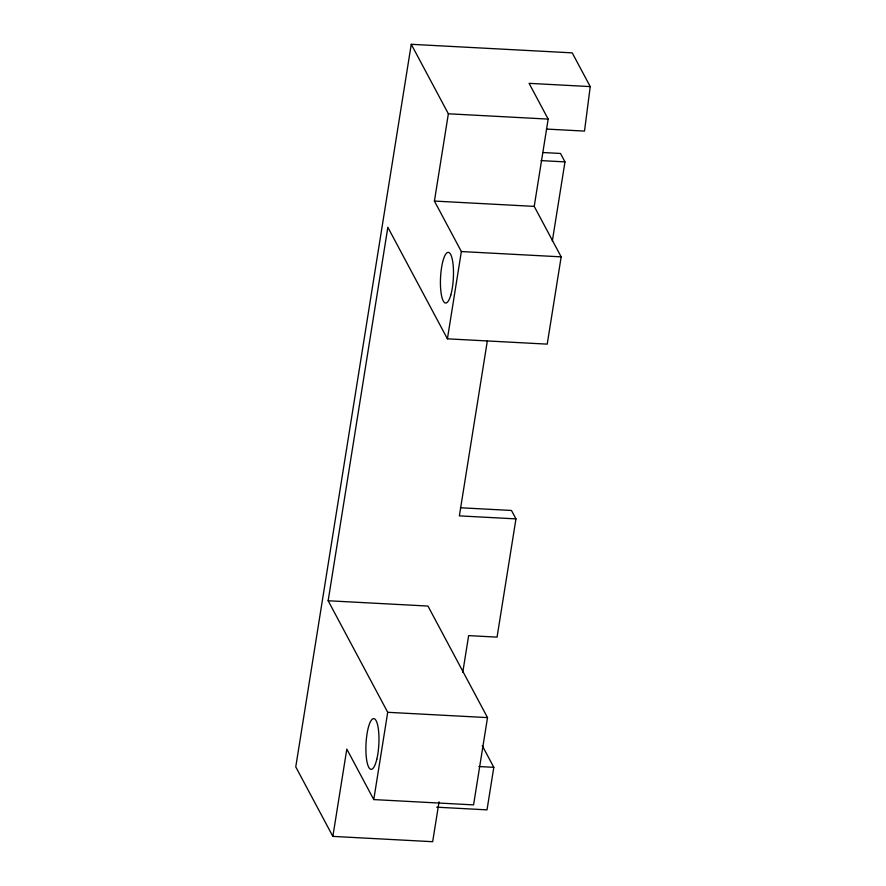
<?xml version="1.0" encoding="UTF-8"?>
<svg xmlns="http://www.w3.org/2000/svg" width="886" height="886" viewBox="0 0 886 886"><rect width="100%" height="100%" fill="white"/><g stroke="black" fill="none" stroke-linecap="round" stroke-linejoin="round"><path stroke-width="1.33" d="M439.046 801.83L432.667 841.7L332.859 836.395L295.758 766.899L411.259 44.3L572.223 52.861L590.242 86.595L584.505 131.095L546.452 129.068M328.152 600.752L427.96 606.057L487.521 717.605L473.567 804.887L373.77 799.582L387.714 712.3L328.152 600.752L387.846 227.281L447.408 338.829L547.216 344.133L561.17 256.851L534.225 206.383L548.168 119.101L529.086 83.339L590.242 86.595M332.859 836.395L346.814 749.102L373.77 799.582M447.408 338.829L461.362 251.546L434.417 201.067L448.36 113.785L411.259 44.3M487.333 340.933L459.369 515.874L515.962 518.886L497.057 637.134L468.639 635.616L462.758 672.396M552.332 241.025L564.98 161.883L560.484 153.466L543.24 152.547M482.239 745.635L493.812 767.32L487.012 809.859L436.698 807.179M448.36 113.785L548.168 119.101M541.091 160.61L564.98 161.883M434.417 201.067L534.225 206.383M461.362 251.546L561.17 256.851M460.399 507.756L511.466 510.469L515.962 518.886M387.714 712.3L487.521 717.605M478.85 766.534L493.812 767.32M450.786 295.049A25.384 6.412 -87 0 0 449.656 253.031A25.384 6.412 -87 0 0 440.453 285.048A25.384 6.412 -87 0 0 450.786 295.049M376.805 759.269A25.384 6.412 -87 0 0 374.49 718.823A25.384 6.412 -87 0 0 366.029 753.831A25.384 6.412 -87 0 0 376.805 759.269"/></g></svg>
